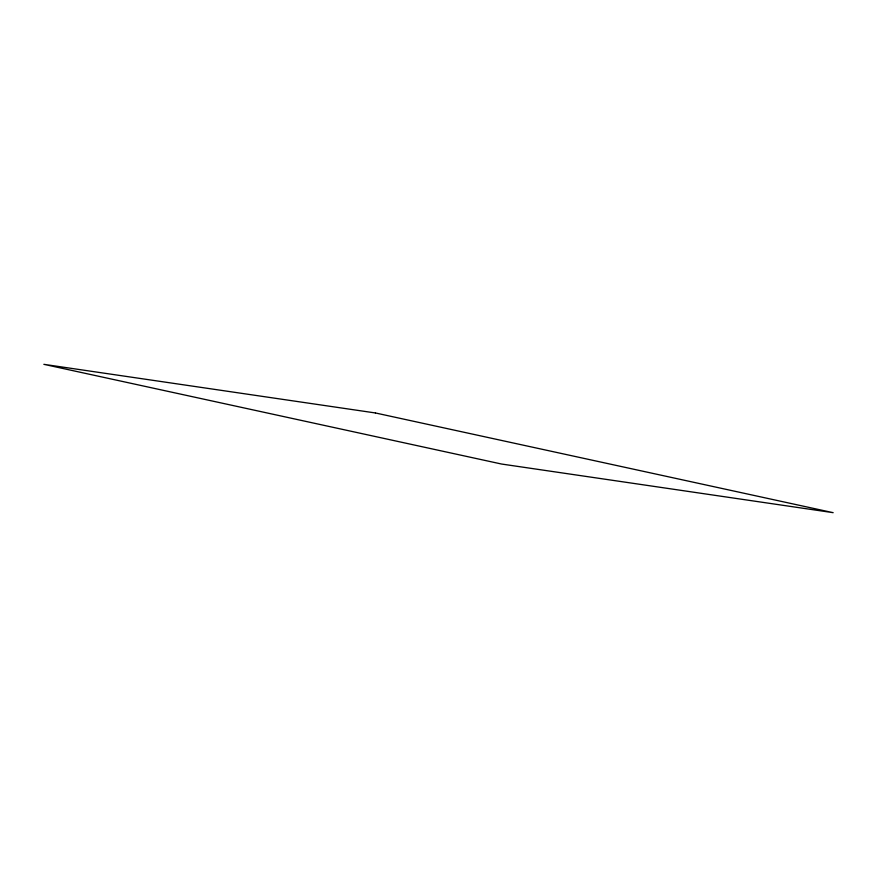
<?xml version="1.0" encoding="UTF-8"?>
<svg xmlns="http://www.w3.org/2000/svg" width="877" height="877" viewBox="0 0 877 877"><rect width="100%" height="100%" fill="white"/><g stroke="black" fill="none" stroke-linecap="round" stroke-linejoin="round"><path stroke-width="1.32" d="M375.444 412.968L43.85 364.328L501.556 464.032L833.15 512.672L375.444 412.968"/></g></svg>
